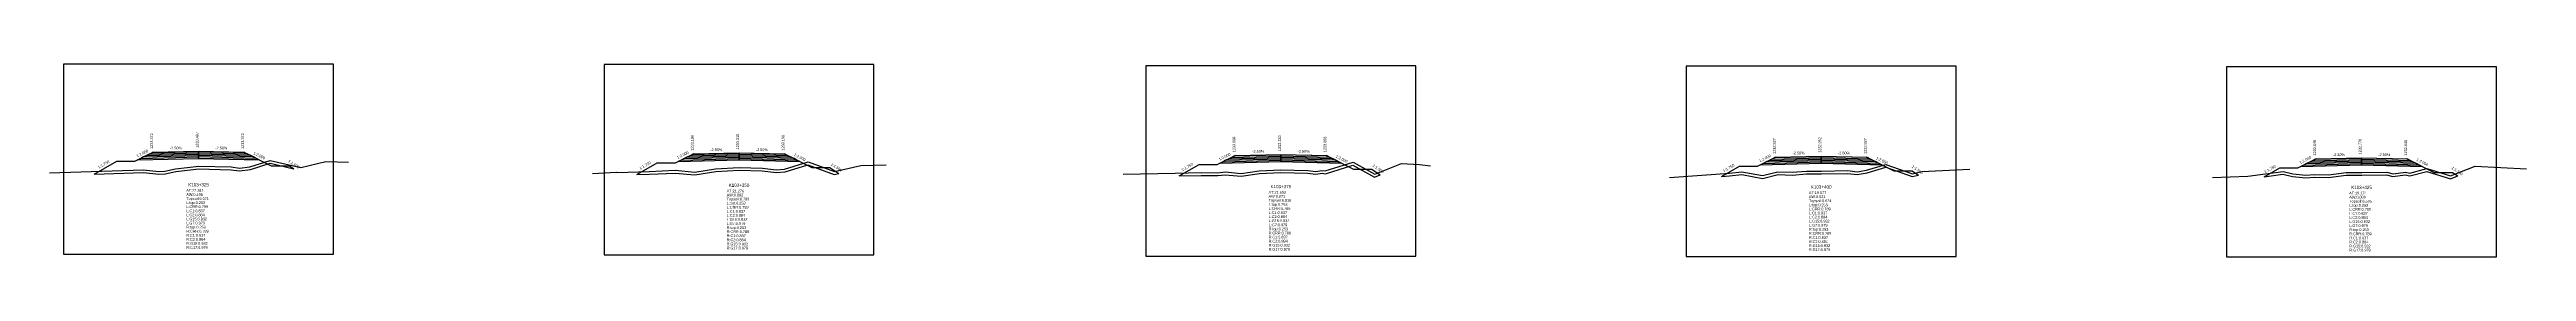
# Model space of a CAD drawing. Extents: x -7 to 78429, y 1189 to 1262.
# Drawn here: x 42644.3 to 42916.9, y 1221.8 to 1243.1 of the extents above; entities that cross this region are included whole.
import ezdxf
from ezdxf.enums import TextEntityAlignment as Align

# ---------------------------------------------------------------- set-up
doc = ezdxf.new("R2010")
doc.units = 0

msp = doc.modelspace()

# ---------------------------------------------------------------- linework, layer by layer
at = {"layer": 'A4_BORDER', "color": 7}
for points in [[(42645.858, 1222.103), (42675.558, 1222.103), (42675.558, 1243.103), (42645.858, 1243.103), (42645.858, 1222.103)], [(42705.335, 1222.049), (42735.035, 1222.049), (42735.035, 1243.049), (42705.335, 1243.049), (42705.335, 1222.049)], [(42764.969, 1221.904), (42794.669, 1221.904), (42794.669, 1242.904), (42764.969, 1242.904), (42764.969, 1221.904)], [(42824.43, 1221.86), (42854.13, 1221.86), (42854.13, 1242.86), (42824.43, 1242.86), (42824.43, 1221.86)], [(42883.895, 1221.813), (42913.595, 1221.813), (42913.595, 1242.813), (42883.895, 1242.813), (42883.895, 1221.813)]]:
    msp.add_lwpolyline(points, dxfattribs=at)
at = {"layer": 'CLEAR_GROUND', "color": 8}
for points in [[(42649.225, 1230.953), (42654.65, 1231.144), (42656.345, 1230.949), (42657.022, 1230.994), (42658.221, 1231.226), (42660.742, 1231.537), (42664.28, 1231.443), (42665.227, 1231.301), (42666.428, 1231.475), (42668.588, 1232.153), (42671.204, 1231.541)], [(42708.925, 1230.899), (42710.318, 1230.935), (42713.16, 1231.078), (42715.331, 1230.876), (42717.629, 1231.246), (42720.2, 1231.382), (42722.746, 1231.322), (42724.283, 1231.14), (42725.25, 1231.215), (42727.776, 1231.986), (42730.66, 1230.916), (42731.171, 1231.032)], [(42768.625, 1230.754), (42771.049, 1230.82), (42772.894, 1230.806), (42773.689, 1230.889), (42775.456, 1230.715), (42777.449, 1231.029), (42779.818, 1231.119), (42782.749, 1231.049), (42783.656, 1230.948), (42784.345, 1231.051), (42784.716, 1231.004), (42787.735, 1231.947), (42790.129, 1230.632), (42790.761, 1230.88)], [(42828.325, 1230.71), (42829.2, 1230.775), (42830.542, 1230.918), (42832.828, 1230.489), (42834.531, 1230.91), (42836.076, 1230.857), (42837.668, 1230.98), (42839.325, 1230.988), (42842.212, 1231.04), (42843.254, 1230.901), (42844.322, 1231.081), (42846.381, 1231.705), (42849.307, 1230.691), (42849.99, 1230.854)], [(42888.025, 1230.663), (42890.091, 1230.947), (42891.135, 1230.693), (42892.6, 1230.543), (42893.537, 1230.63), (42895.108, 1230.575), (42897.061, 1230.822), (42898.775, 1230.844), (42901.485, 1230.887), (42902.203, 1230.696), (42903.557, 1230.86), (42904.063, 1230.763), (42905.941, 1231.253), (42908.548, 1230.437), (42909.337, 1230.75)]]:
    msp.add_lwpolyline(points, dxfattribs=at)
at = {"layer": 'DESIGN_ROAD_TRIMMED', "color": 1}
for points in [[(42649.225, 1230.953), (42651.708, 1232.372), (42653.708, 1232.372), (42655.708, 1233.372), (42655.708, 1233.372), (42655.603, 1233.319), (42655.603, 1233.319), (42655.287, 1233.161), (42655.287, 1233.161), (42654.971, 1233.004), (42654.971, 1233.004), (42654.655, 1232.846), (42654.655, 1232.846), (42654.34, 1232.688), (42654.34, 1232.688), (42654.024, 1232.53), (42660.708, 1232.697), (42660.708, 1232.847), (42660.708, 1232.847), (42660.708, 1232.997), (42660.708, 1232.997), (42660.708, 1233.147), (42660.708, 1233.147), (42660.708, 1233.297), (42660.708, 1233.297), (42660.708, 1233.447), (42660.708, 1233.447), (42660.708, 1233.497), (42660.708, 1233.497), (42660.708, 1233.497), (42660.708, 1233.497), (42660.708, 1233.497), (42660.708, 1233.447), (42660.708, 1233.447), (42660.708, 1233.297), (42660.708, 1233.297), (42660.708, 1233.147), (42660.708, 1233.147), (42660.708, 1232.997), (42660.708, 1232.997), (42660.708, 1232.847), (42660.708, 1232.847), (42660.708, 1232.697), (42667.392, 1232.53), (42667.076, 1232.688), (42667.076, 1232.688), (42666.761, 1232.846), (42666.761, 1232.846), (42666.445, 1233.004), (42666.445, 1233.004), (42666.129, 1233.161), (42666.129, 1233.161), (42665.813, 1233.319), (42665.813, 1233.319), (42665.708, 1233.372), (42665.708, 1233.372), (42668.708, 1231.872), (42670.708, 1231.872), (42671.204, 1231.541)], [(42708.925, 1230.899), (42711.185, 1232.19), (42713.185, 1232.19), (42715.185, 1233.19), (42715.185, 1233.19), (42715.08, 1233.137), (42715.08, 1233.137), (42714.764, 1232.979), (42714.764, 1232.979), (42714.448, 1232.822), (42714.448, 1232.822), (42714.132, 1232.664), (42714.132, 1232.664), (42713.817, 1232.506), (42713.817, 1232.506), (42713.501, 1232.348), (42720.185, 1232.515), (42720.185, 1232.665), (42720.185, 1232.665), (42720.185, 1232.815), (42720.185, 1232.815), (42720.185, 1232.965), (42720.185, 1232.965), (42720.185, 1233.115), (42720.185, 1233.115), (42720.185, 1233.265), (42720.185, 1233.265), (42720.185, 1233.315), (42720.185, 1233.315), (42720.185, 1233.315), (42720.185, 1233.315), (42720.185, 1233.315), (42720.185, 1233.265), (42720.185, 1233.265), (42720.185, 1233.115), (42720.185, 1233.115), (42720.185, 1232.965), (42720.185, 1232.965), (42720.185, 1232.815), (42720.185, 1232.815), (42720.185, 1232.665), (42720.185, 1232.665), (42720.185, 1232.515), (42726.869, 1232.348), (42726.553, 1232.506), (42726.553, 1232.506), (42726.238, 1232.664), (42726.238, 1232.664), (42725.922, 1232.822), (42725.922, 1232.822), (42725.606, 1232.979), (42725.606, 1232.979), (42725.29, 1233.137), (42725.29, 1233.137), (42725.185, 1233.19), (42725.185, 1233.19), (42728.185, 1231.69), (42730.185, 1231.69), (42731.171, 1231.032)], [(42768.625, 1230.754), (42770.819, 1232.008), (42772.819, 1232.008), (42774.819, 1233.008), (42774.819, 1233.008), (42774.714, 1232.955), (42774.714, 1232.955), (42774.398, 1232.797), (42774.398, 1232.797), (42774.082, 1232.64), (42774.082, 1232.64), (42773.766, 1232.482), (42773.766, 1232.482), (42773.451, 1232.324), (42773.451, 1232.324), (42773.135, 1232.166), (42779.819, 1232.333), (42779.819, 1232.483), (42779.819, 1232.483), (42779.819, 1232.633), (42779.819, 1232.633), (42779.819, 1232.783), (42779.819, 1232.783), (42779.819, 1232.933), (42779.819, 1232.933), (42779.819, 1233.083), (42779.819, 1233.083), (42779.819, 1233.133), (42779.819, 1233.133), (42779.819, 1233.133), (42779.819, 1233.133), (42779.819, 1233.133), (42779.819, 1233.083), (42779.819, 1233.083), (42779.819, 1232.933), (42779.819, 1232.933), (42779.819, 1232.783), (42779.819, 1232.783), (42779.819, 1232.633), (42779.819, 1232.633), (42779.819, 1232.483), (42779.819, 1232.483), (42779.819, 1232.333), (42786.503, 1232.166), (42786.187, 1232.324), (42786.187, 1232.324), (42785.872, 1232.482), (42785.872, 1232.482), (42785.556, 1232.64), (42785.556, 1232.64), (42785.24, 1232.797), (42785.24, 1232.797), (42784.924, 1232.955), (42784.924, 1232.955), (42784.819, 1233.008), (42784.819, 1233.008), (42787.819, 1231.508), (42789.819, 1231.508), (42790.761, 1230.88)], [(42828.325, 1230.71), (42830.28, 1231.827), (42832.28, 1231.827), (42834.28, 1232.827), (42834.28, 1232.827), (42834.174, 1232.774), (42834.174, 1232.774), (42833.859, 1232.616), (42833.859, 1232.616), (42833.543, 1232.459), (42833.543, 1232.459), (42833.227, 1232.301), (42833.227, 1232.301), (42832.911, 1232.143), (42832.911, 1232.143), (42832.595, 1231.985), (42839.28, 1232.152), (42839.28, 1232.302), (42839.28, 1232.302), (42839.28, 1232.452), (42839.28, 1232.452), (42839.28, 1232.602), (42839.28, 1232.602), (42839.28, 1232.752), (42839.28, 1232.752), (42839.28, 1232.902), (42839.28, 1232.902), (42839.28, 1232.952), (42839.28, 1232.952), (42839.28, 1232.952), (42839.28, 1232.952), (42839.28, 1232.952), (42839.28, 1232.902), (42839.28, 1232.902), (42839.28, 1232.752), (42839.28, 1232.752), (42839.28, 1232.602), (42839.28, 1232.602), (42839.28, 1232.452), (42839.28, 1232.452), (42839.28, 1232.302), (42839.28, 1232.302), (42839.28, 1232.152), (42845.964, 1231.985), (42845.648, 1232.143), (42845.648, 1232.143), (42845.332, 1232.301), (42845.332, 1232.301), (42845.017, 1232.459), (42845.017, 1232.459), (42844.701, 1232.616), (42844.701, 1232.616), (42844.385, 1232.774), (42844.385, 1232.774), (42844.28, 1232.827), (42844.28, 1232.827), (42847.28, 1231.327), (42849.28, 1231.327), (42849.99, 1230.854)], [(42888.025, 1230.663), (42889.745, 1231.645), (42891.745, 1231.645), (42893.745, 1232.645), (42893.745, 1232.645), (42893.639, 1232.592), (42893.639, 1232.592), (42893.323, 1232.434), (42893.323, 1232.434), (42893.008, 1232.277), (42893.008, 1232.277), (42892.692, 1232.119), (42892.692, 1232.119), (42892.376, 1231.961), (42892.376, 1231.961), (42892.06, 1231.803), (42898.745, 1231.97), (42898.745, 1232.12), (42898.745, 1232.12), (42898.745, 1232.27), (42898.745, 1232.27), (42898.745, 1232.42), (42898.745, 1232.42), (42898.745, 1232.57), (42898.745, 1232.57), (42898.745, 1232.72), (42898.745, 1232.72), (42898.745, 1232.77), (42898.745, 1232.77), (42898.745, 1232.77), (42898.745, 1232.77), (42898.745, 1232.77), (42898.745, 1232.72), (42898.745, 1232.72), (42898.745, 1232.57), (42898.745, 1232.57), (42898.745, 1232.42), (42898.745, 1232.42), (42898.745, 1232.27), (42898.745, 1232.27), (42898.745, 1232.12), (42898.745, 1232.12), (42898.745, 1231.97), (42905.429, 1231.803), (42905.113, 1231.961), (42905.113, 1231.961), (42904.797, 1232.119), (42904.797, 1232.119), (42904.481, 1232.277), (42904.481, 1232.277), (42904.166, 1232.434), (42904.166, 1232.434), (42903.85, 1232.592), (42903.85, 1232.592), (42903.745, 1232.645), (42903.745, 1232.645), (42906.745, 1231.145), (42908.745, 1231.145), (42909.337, 1230.75)]]:
    msp.add_lwpolyline(points, dxfattribs=at)
at = {"layer": 'FINISHED_ROAD', "color": 2}
for points in [[(42651.708, 1232.372), (42653.708, 1232.372), (42655.708, 1233.372), (42655.708, 1233.372), (42660.708, 1233.497), (42665.708, 1233.372), (42665.708, 1233.372), (42668.708, 1231.872), (42670.708, 1231.872)], [(42711.185, 1232.19), (42713.185, 1232.19), (42715.185, 1233.19), (42715.185, 1233.19), (42720.185, 1233.315), (42725.185, 1233.19), (42725.185, 1233.19), (42728.185, 1231.69), (42730.185, 1231.69)], [(42770.819, 1232.008), (42772.819, 1232.008), (42774.819, 1233.008), (42774.819, 1233.008), (42779.819, 1233.133), (42784.819, 1233.008), (42784.819, 1233.008), (42787.819, 1231.508), (42789.819, 1231.508)], [(42830.28, 1231.827), (42832.28, 1231.827), (42834.28, 1232.827), (42834.28, 1232.827), (42839.28, 1232.952), (42844.28, 1232.827), (42844.28, 1232.827), (42847.28, 1231.327), (42849.28, 1231.327)], [(42889.745, 1231.645), (42891.745, 1231.645), (42893.745, 1232.645), (42893.745, 1232.645), (42898.745, 1232.77), (42903.745, 1232.645), (42903.745, 1232.645), (42906.745, 1231.145), (42908.745, 1231.145)]]:
    msp.add_lwpolyline(points, dxfattribs=at)
at = {"layer": 'LAYER_0', "color": 4}
for points in [[(42655.708, 1233.372), (42655.603, 1233.319), (42660.708, 1233.447), (42660.708, 1233.497)], [(42715.185, 1233.19), (42715.08, 1233.137), (42720.185, 1233.265), (42720.185, 1233.315)], [(42774.819, 1233.008), (42774.714, 1232.955), (42779.819, 1233.083), (42779.819, 1233.133)], [(42834.28, 1232.827), (42834.174, 1232.774), (42839.28, 1232.902), (42839.28, 1232.952)], [(42893.745, 1232.645), (42893.639, 1232.592), (42898.745, 1232.72), (42898.745, 1232.77)]]:
    msp.add_lwpolyline(points, dxfattribs=at)
at = {"layer": 'LAYER_1', "color": 4}
for points in [[(42655.603, 1233.319), (42655.287, 1233.161), (42660.708, 1233.297), (42660.708, 1233.447)], [(42715.08, 1233.137), (42714.764, 1232.979), (42720.185, 1233.115), (42720.185, 1233.265)], [(42774.714, 1232.955), (42774.398, 1232.797), (42779.819, 1232.933), (42779.819, 1233.083)], [(42834.174, 1232.774), (42833.859, 1232.616), (42839.28, 1232.752), (42839.28, 1232.902)], [(42893.639, 1232.592), (42893.323, 1232.434), (42898.745, 1232.57), (42898.745, 1232.72)]]:
    msp.add_lwpolyline(points, dxfattribs=at)
at = {"layer": 'LAYER_10', "color": 6}
for points in [[(42666.761, 1232.846), (42667.076, 1232.688), (42660.708, 1232.847), (42660.708, 1232.997)], [(42726.238, 1232.664), (42726.553, 1232.506), (42720.185, 1232.665), (42720.185, 1232.815)], [(42785.872, 1232.482), (42786.187, 1232.324), (42779.819, 1232.483), (42779.819, 1232.633)], [(42845.332, 1232.301), (42845.648, 1232.143), (42839.28, 1232.302), (42839.28, 1232.452)], [(42904.797, 1232.119), (42905.113, 1231.961), (42898.745, 1232.12), (42898.745, 1232.27)]]:
    msp.add_lwpolyline(points, dxfattribs=at)
at = {"layer": 'LAYER_11', "color": 6}
for points in [[(42667.076, 1232.688), (42667.392, 1232.53), (42660.708, 1232.697), (42660.708, 1232.847)], [(42726.553, 1232.506), (42726.869, 1232.348), (42720.185, 1232.515), (42720.185, 1232.665)], [(42786.187, 1232.324), (42786.503, 1232.166), (42779.819, 1232.333), (42779.819, 1232.483)], [(42845.648, 1232.143), (42845.964, 1231.985), (42839.28, 1232.152), (42839.28, 1232.302)], [(42905.113, 1231.961), (42905.429, 1231.803), (42898.745, 1231.97), (42898.745, 1232.12)]]:
    msp.add_lwpolyline(points, dxfattribs=at)
at = {"layer": 'LAYER_2', "color": 4}
for points in [[(42655.287, 1233.161), (42654.971, 1233.004), (42660.708, 1233.147), (42660.708, 1233.297)], [(42714.764, 1232.979), (42714.448, 1232.822), (42720.185, 1232.965), (42720.185, 1233.115)], [(42774.398, 1232.797), (42774.082, 1232.64), (42779.819, 1232.783), (42779.819, 1232.933)], [(42833.859, 1232.616), (42833.543, 1232.459), (42839.28, 1232.602), (42839.28, 1232.752)], [(42893.323, 1232.434), (42893.008, 1232.277), (42898.745, 1232.42), (42898.745, 1232.57)]]:
    msp.add_lwpolyline(points, dxfattribs=at)
at = {"layer": 'LAYER_3', "color": 4}
for points in [[(42654.971, 1233.004), (42654.655, 1232.846), (42660.708, 1232.997), (42660.708, 1233.147)], [(42714.448, 1232.822), (42714.132, 1232.664), (42720.185, 1232.815), (42720.185, 1232.965)], [(42774.082, 1232.64), (42773.766, 1232.482), (42779.819, 1232.633), (42779.819, 1232.783)], [(42833.543, 1232.459), (42833.227, 1232.301), (42839.28, 1232.452), (42839.28, 1232.602)], [(42893.008, 1232.277), (42892.692, 1232.119), (42898.745, 1232.27), (42898.745, 1232.42)]]:
    msp.add_lwpolyline(points, dxfattribs=at)
at = {"layer": 'LAYER_4', "color": 4}
for points in [[(42654.655, 1232.846), (42654.34, 1232.688), (42660.708, 1232.847), (42660.708, 1232.997)], [(42714.132, 1232.664), (42713.817, 1232.506), (42720.185, 1232.665), (42720.185, 1232.815)], [(42773.766, 1232.482), (42773.451, 1232.324), (42779.819, 1232.483), (42779.819, 1232.633)], [(42833.227, 1232.301), (42832.911, 1232.143), (42839.28, 1232.302), (42839.28, 1232.452)], [(42892.692, 1232.119), (42892.376, 1231.961), (42898.745, 1232.12), (42898.745, 1232.27)]]:
    msp.add_lwpolyline(points, dxfattribs=at)
at = {"layer": 'LAYER_5', "color": 4}
for points in [[(42654.34, 1232.688), (42654.024, 1232.53), (42660.708, 1232.697), (42660.708, 1232.847)], [(42713.817, 1232.506), (42713.501, 1232.348), (42720.185, 1232.515), (42720.185, 1232.665)], [(42773.451, 1232.324), (42773.135, 1232.166), (42779.819, 1232.333), (42779.819, 1232.483)], [(42832.911, 1232.143), (42832.595, 1231.985), (42839.28, 1232.152), (42839.28, 1232.302)], [(42892.376, 1231.961), (42892.06, 1231.803), (42898.745, 1231.97), (42898.745, 1232.12)]]:
    msp.add_lwpolyline(points, dxfattribs=at)
at = {"layer": 'LAYER_6', "color": 6}
for points in [[(42665.708, 1233.372), (42665.813, 1233.319), (42660.708, 1233.447), (42660.708, 1233.497)], [(42725.185, 1233.19), (42725.29, 1233.137), (42720.185, 1233.265), (42720.185, 1233.315)], [(42784.819, 1233.008), (42784.924, 1232.955), (42779.819, 1233.083), (42779.819, 1233.133)], [(42844.28, 1232.827), (42844.385, 1232.774), (42839.28, 1232.902), (42839.28, 1232.952)], [(42903.745, 1232.645), (42903.85, 1232.592), (42898.745, 1232.72), (42898.745, 1232.77)]]:
    msp.add_lwpolyline(points, dxfattribs=at)
at = {"layer": 'LAYER_7', "color": 6}
for points in [[(42665.813, 1233.319), (42666.129, 1233.161), (42660.708, 1233.297), (42660.708, 1233.447)], [(42725.29, 1233.137), (42725.606, 1232.979), (42720.185, 1233.115), (42720.185, 1233.265)], [(42784.924, 1232.955), (42785.24, 1232.797), (42779.819, 1232.933), (42779.819, 1233.083)], [(42844.385, 1232.774), (42844.701, 1232.616), (42839.28, 1232.752), (42839.28, 1232.902)], [(42903.85, 1232.592), (42904.166, 1232.434), (42898.745, 1232.57), (42898.745, 1232.72)]]:
    msp.add_lwpolyline(points, dxfattribs=at)
at = {"layer": 'LAYER_8', "color": 6}
for points in [[(42666.129, 1233.161), (42666.445, 1233.004), (42660.708, 1233.147), (42660.708, 1233.297)], [(42725.606, 1232.979), (42725.922, 1232.822), (42720.185, 1232.965), (42720.185, 1233.115)], [(42785.24, 1232.797), (42785.556, 1232.64), (42779.819, 1232.783), (42779.819, 1232.933)], [(42844.701, 1232.616), (42845.017, 1232.459), (42839.28, 1232.602), (42839.28, 1232.752)], [(42904.166, 1232.434), (42904.481, 1232.277), (42898.745, 1232.42), (42898.745, 1232.57)]]:
    msp.add_lwpolyline(points, dxfattribs=at)
at = {"layer": 'LAYER_9', "color": 6}
for points in [[(42666.445, 1233.004), (42666.761, 1232.846), (42660.708, 1232.997), (42660.708, 1233.147)], [(42725.922, 1232.822), (42726.238, 1232.664), (42720.185, 1232.815), (42720.185, 1232.965)], [(42785.556, 1232.64), (42785.872, 1232.482), (42779.819, 1232.633), (42779.819, 1232.783)], [(42845.017, 1232.459), (42845.332, 1232.301), (42839.28, 1232.452), (42839.28, 1232.602)], [(42904.481, 1232.277), (42904.797, 1232.119), (42898.745, 1232.27), (42898.745, 1232.42)]]:
    msp.add_lwpolyline(points, dxfattribs=at)
at = {"layer": 'NATURAL_GROUND', "color": 3}
for points in [[(42644.308, 1231.08), (42654.662, 1231.445), (42656.352, 1231.25), (42656.983, 1231.292), (42658.174, 1231.523), (42660.727, 1231.838), (42664.306, 1231.743), (42665.228, 1231.604), (42666.361, 1231.769), (42668.576, 1232.464), (42671.949, 1231.675), (42674.709, 1232.339), (42677.211, 1232.282)], [(42704.047, 1231.023), (42706.649, 1231.158), (42706.778, 1231.144), (42710.307, 1231.234), (42713.166, 1231.379), (42715.321, 1231.178), (42717.597, 1231.544), (42720.196, 1231.683), (42722.767, 1231.622), (42724.289, 1231.442), (42725.194, 1231.512), (42727.785, 1232.303), (42730.681, 1231.228), (42733.59, 1231.891), (42736.395, 1231.983)], [(42762.473, 1230.956), (42768.18, 1231.043), (42771.046, 1231.12), (42772.879, 1231.106), (42773.688, 1231.191), (42775.447, 1231.018), (42777.42, 1231.328), (42779.816, 1231.419), (42782.769, 1231.349), (42783.65, 1231.25), (42784.342, 1231.354), (42784.689, 1231.31), (42787.767, 1232.272), (42790.15, 1230.963), (42793.078, 1232.111), (42795.079, 1232.033), (42796.285, 1231.873)], [(42822.574, 1230.582), (42829.173, 1231.074), (42830.554, 1231.221), (42832.82, 1230.795), (42834.5, 1231.211), (42836.07, 1231.157), (42837.656, 1231.28), (42839.322, 1231.288), (42842.23, 1231.34), (42843.249, 1231.204), (42844.254, 1231.374), (42846.387, 1232.02), (42849.323, 1231.003), (42850.346, 1231.247), (42855.629, 1231.499)], [(42882.338, 1230.581), (42886.238, 1230.719), (42890.107, 1231.252), (42891.187, 1230.989), (42892.602, 1230.844), (42893.529, 1230.93), (42895.095, 1230.875), (42897.041, 1231.121), (42898.771, 1231.144), (42901.522, 1231.188), (42902.225, 1231.001), (42903.568, 1231.163), (42904.053, 1231.071), (42905.949, 1231.565), (42908.537, 1230.755), (42911.267, 1231.839), (42916.896, 1231.524)]]:
    msp.add_lwpolyline(points, dxfattribs=at)
at = {"layer": 'STRUCTURE_LEFT', "color": 4}
for points in [[(42655.708, 1233.372), (42655.603, 1233.319), (42655.603, 1233.319), (42655.287, 1233.161), (42655.287, 1233.161), (42654.971, 1233.004), (42654.971, 1233.004), (42654.655, 1232.846), (42654.655, 1232.846), (42654.34, 1232.688), (42654.34, 1232.688), (42654.024, 1232.53), (42660.708, 1232.697), (42660.708, 1232.847), (42660.708, 1232.847), (42660.708, 1232.997), (42660.708, 1232.997), (42660.708, 1233.147), (42660.708, 1233.147), (42660.708, 1233.297), (42660.708, 1233.297), (42660.708, 1233.447), (42660.708, 1233.447), (42660.708, 1233.497), (42660.708, 1233.497)], [(42715.185, 1233.19), (42715.08, 1233.137), (42715.08, 1233.137), (42714.764, 1232.979), (42714.764, 1232.979), (42714.448, 1232.822), (42714.448, 1232.822), (42714.132, 1232.664), (42714.132, 1232.664), (42713.817, 1232.506), (42713.817, 1232.506), (42713.501, 1232.348), (42720.185, 1232.515), (42720.185, 1232.665), (42720.185, 1232.665), (42720.185, 1232.815), (42720.185, 1232.815), (42720.185, 1232.965), (42720.185, 1232.965), (42720.185, 1233.115), (42720.185, 1233.115), (42720.185, 1233.265), (42720.185, 1233.265), (42720.185, 1233.315), (42720.185, 1233.315)], [(42774.819, 1233.008), (42774.714, 1232.955), (42774.714, 1232.955), (42774.398, 1232.797), (42774.398, 1232.797), (42774.082, 1232.64), (42774.082, 1232.64), (42773.766, 1232.482), (42773.766, 1232.482), (42773.451, 1232.324), (42773.451, 1232.324), (42773.135, 1232.166), (42779.819, 1232.333), (42779.819, 1232.483), (42779.819, 1232.483), (42779.819, 1232.633), (42779.819, 1232.633), (42779.819, 1232.783), (42779.819, 1232.783), (42779.819, 1232.933), (42779.819, 1232.933), (42779.819, 1233.083), (42779.819, 1233.083), (42779.819, 1233.133), (42779.819, 1233.133)], [(42834.28, 1232.827), (42834.174, 1232.774), (42834.174, 1232.774), (42833.859, 1232.616), (42833.859, 1232.616), (42833.543, 1232.459), (42833.543, 1232.459), (42833.227, 1232.301), (42833.227, 1232.301), (42832.911, 1232.143), (42832.911, 1232.143), (42832.595, 1231.985), (42839.28, 1232.152), (42839.28, 1232.302), (42839.28, 1232.302), (42839.28, 1232.452), (42839.28, 1232.452), (42839.28, 1232.602), (42839.28, 1232.602), (42839.28, 1232.752), (42839.28, 1232.752), (42839.28, 1232.902), (42839.28, 1232.902), (42839.28, 1232.952), (42839.28, 1232.952)], [(42893.745, 1232.645), (42893.639, 1232.592), (42893.639, 1232.592), (42893.323, 1232.434), (42893.323, 1232.434), (42893.008, 1232.277), (42893.008, 1232.277), (42892.692, 1232.119), (42892.692, 1232.119), (42892.376, 1231.961), (42892.376, 1231.961), (42892.06, 1231.803), (42898.745, 1231.97), (42898.745, 1232.12), (42898.745, 1232.12), (42898.745, 1232.27), (42898.745, 1232.27), (42898.745, 1232.42), (42898.745, 1232.42), (42898.745, 1232.57), (42898.745, 1232.57), (42898.745, 1232.72), (42898.745, 1232.72), (42898.745, 1232.77), (42898.745, 1232.77)]]:
    msp.add_lwpolyline(points, dxfattribs=at)
at = {"layer": 'STRUCTURE_RIGHT', "color": 6}
for points in [[(42660.708, 1233.497), (42660.708, 1233.497), (42660.708, 1233.447), (42660.708, 1233.447), (42660.708, 1233.297), (42660.708, 1233.297), (42660.708, 1233.147), (42660.708, 1233.147), (42660.708, 1232.997), (42660.708, 1232.997), (42660.708, 1232.847), (42660.708, 1232.847), (42660.708, 1232.697), (42667.392, 1232.53), (42667.076, 1232.688), (42667.076, 1232.688), (42666.761, 1232.846), (42666.761, 1232.846), (42666.445, 1233.004), (42666.445, 1233.004), (42666.129, 1233.161), (42666.129, 1233.161), (42665.813, 1233.319), (42665.813, 1233.319), (42665.708, 1233.372)], [(42720.185, 1233.315), (42720.185, 1233.315), (42720.185, 1233.265), (42720.185, 1233.265), (42720.185, 1233.115), (42720.185, 1233.115), (42720.185, 1232.965), (42720.185, 1232.965), (42720.185, 1232.815), (42720.185, 1232.815), (42720.185, 1232.665), (42720.185, 1232.665), (42720.185, 1232.515), (42726.869, 1232.348), (42726.553, 1232.506), (42726.553, 1232.506), (42726.238, 1232.664), (42726.238, 1232.664), (42725.922, 1232.822), (42725.922, 1232.822), (42725.606, 1232.979), (42725.606, 1232.979), (42725.29, 1233.137), (42725.29, 1233.137), (42725.185, 1233.19)], [(42779.819, 1233.133), (42779.819, 1233.133), (42779.819, 1233.083), (42779.819, 1233.083), (42779.819, 1232.933), (42779.819, 1232.933), (42779.819, 1232.783), (42779.819, 1232.783), (42779.819, 1232.633), (42779.819, 1232.633), (42779.819, 1232.483), (42779.819, 1232.483), (42779.819, 1232.333), (42786.503, 1232.166), (42786.187, 1232.324), (42786.187, 1232.324), (42785.872, 1232.482), (42785.872, 1232.482), (42785.556, 1232.64), (42785.556, 1232.64), (42785.24, 1232.797), (42785.24, 1232.797), (42784.924, 1232.955), (42784.924, 1232.955), (42784.819, 1233.008)], [(42839.28, 1232.952), (42839.28, 1232.952), (42839.28, 1232.902), (42839.28, 1232.902), (42839.28, 1232.752), (42839.28, 1232.752), (42839.28, 1232.602), (42839.28, 1232.602), (42839.28, 1232.452), (42839.28, 1232.452), (42839.28, 1232.302), (42839.28, 1232.302), (42839.28, 1232.152), (42845.964, 1231.985), (42845.648, 1232.143), (42845.648, 1232.143), (42845.332, 1232.301), (42845.332, 1232.301), (42845.017, 1232.459), (42845.017, 1232.459), (42844.701, 1232.616), (42844.701, 1232.616), (42844.385, 1232.774), (42844.385, 1232.774), (42844.28, 1232.827)], [(42898.745, 1232.77), (42898.745, 1232.77), (42898.745, 1232.72), (42898.745, 1232.72), (42898.745, 1232.57), (42898.745, 1232.57), (42898.745, 1232.42), (42898.745, 1232.42), (42898.745, 1232.27), (42898.745, 1232.27), (42898.745, 1232.12), (42898.745, 1232.12), (42898.745, 1231.97), (42905.429, 1231.803), (42905.113, 1231.961), (42905.113, 1231.961), (42904.797, 1232.119), (42904.797, 1232.119), (42904.481, 1232.277), (42904.481, 1232.277), (42904.166, 1232.434), (42904.166, 1232.434), (42903.85, 1232.592), (42903.85, 1232.592), (42903.745, 1232.645)]]:
    msp.add_lwpolyline(points, dxfattribs=at)

# ---------------------------------------------------------------- texts
at = {"layer": 'INFO_TEXT'}
for s, p in [('AT:22.341', (42659.358, 1229.003)), ('AW:0.196', (42659.358, 1228.553)), ('Topsoil:6.671', (42659.358, 1228.103)), ('L:top:0.253', (42659.358, 1227.653)), ('L:CRR:0.789', (42659.358, 1227.203)), ('L:C1:0.837', (42659.358, 1226.753)), ('AT:21.276', (42718.835, 1228.949)), ('AW:0.082', (42718.835, 1228.499)), ('Topsoil:6.789', (42718.835, 1228.049)), ('L:top:0.253', (42718.835, 1227.599)), ('L:CRR:0.789', (42718.835, 1227.149)), ('L:C1:0.837', (42718.835, 1226.699)), ('AT:21.652', (42778.469, 1228.804)), ('AW:0.271', (42778.469, 1228.354)), ('Topsoil:6.816', (42778.469, 1227.904)), ('L:top:0.253', (42778.469, 1227.454)), ('L:CRR:0.789', (42778.469, 1227.004)), ('L:C1:0.837', (42778.469, 1226.554)), ('AT:19.077', (42837.93, 1228.76)), ('AW:0.021', (42837.93, 1228.31)), ('Topsoil:6.624', (42837.93, 1227.86)), ('L:top:0.253', (42837.93, 1227.41)), ('L:CRR:0.789', (42837.93, 1226.96)), ('L:C1:0.837', (42837.93, 1226.51)), ('AT:19.174', (42897.395, 1228.713)), ('AW:0.000', (42897.395, 1228.263)), ('Topsoil:6.505', (42897.395, 1227.813)), ('L:top:0.253', (42897.395, 1227.363)), ('L:CRR:0.789', (42897.395, 1226.913)), ('L:C1:0.837', (42897.395, 1226.463)), ('L:C2:0.884', (42659.358, 1226.303)), ('L:G15:0.932', (42659.358, 1225.853)), ('L:G7:0.979', (42659.358, 1225.403)), ('R:top:0.253', (42659.358, 1224.953)), ('R:CRR:0.789', (42659.358, 1224.503)), ('R:C1:0.837', (42659.358, 1224.053)), ('L:C2:0.884', (42718.835, 1226.249)), ('L:G15:0.932', (42718.835, 1225.799)), ('L:G7:0.979', (42718.835, 1225.349)), ('R:top:0.253', (42718.835, 1224.899)), ('R:CRR:0.789', (42718.835, 1224.449)), ('R:C1:0.837', (42718.835, 1223.999)), ('L:C2:0.884', (42778.469, 1226.104)), ('L:G15:0.932', (42778.469, 1225.654)), ('L:G7:0.979', (42778.469, 1225.204)), ('R:top:0.253', (42778.469, 1224.754)), ('R:CRR:0.789', (42778.469, 1224.304)), ('R:C1:0.837', (42778.469, 1223.854)), ('L:C2:0.884', (42837.93, 1226.06)), ('L:G15:0.932', (42837.93, 1225.61)), ('L:G7:0.979', (42837.93, 1225.16)), ('R:top:0.253', (42837.93, 1224.71)), ('R:CRR:0.789', (42837.93, 1224.26)), ('R:C1:0.837', (42837.93, 1223.81)), ('L:C2:0.884', (42897.395, 1226.013)), ('L:G15:0.932', (42897.395, 1225.563)), ('L:G7:0.979', (42897.395, 1225.113)), ('R:top:0.253', (42897.395, 1224.663)), ('R:CRR:0.789', (42897.395, 1224.213)), ('R:C1:0.837', (42897.395, 1223.763)), ('R:C2:0.884', (42659.358, 1223.603)), ('R:G15:0.932', (42659.358, 1223.153)), ('R:G17:0.979', (42659.358, 1222.703)), ('R:C2:0.884', (42718.835, 1223.549)), ('R:G15:0.932', (42718.835, 1223.099)), ('R:G17:0.979', (42718.835, 1222.649)), ('R:C2:0.884', (42778.469, 1223.404)), ('R:G15:0.932', (42778.469, 1222.954)), ('R:G17:0.979', (42778.469, 1222.504)), ('R:C2:0.884', (42837.93, 1223.36)), ('R:G15:0.932', (42837.93, 1222.91)), ('R:G17:0.979', (42837.93, 1222.46)), ('R:C2:0.884', (42897.395, 1223.313)), ('R:G15:0.932', (42897.395, 1222.863)), ('R:G17:0.979', (42897.395, 1222.413))]:
    msp.add_text(s, height=0.3, dxfattribs=at).set_placement(p)
at = {"layer": 'LEFT_TEXT_H'}
for s, p in [('1233.372', (42655.708, 1233.732)), ('1233.190', (42715.185, 1233.55)), ('1233.008', (42774.819, 1233.368)), ('1232.827', (42834.28, 1233.187)), ('1232.645', (42893.745, 1233.005))]:
    msp.add_text(s, height=0.3, rotation=90, dxfattribs=at).set_placement(p)
at = {"layer": 'POINT_TEXT_H'}
for s, p in [('1233.497', (42660.708, 1233.857)), ('1233.315', (42720.185, 1233.675)), ('1233.133', (42779.819, 1233.493)), ('1232.952', (42839.28, 1233.312)), ('1232.770', (42898.745, 1233.13))]:
    msp.add_text(s, height=0.3, rotation=90, dxfattribs=at).set_placement(p)
at = {"layer": 'RIGHT_TEXT_H'}
for s, p in [('1233.372', (42665.708, 1233.732)), ('1233.190', (42725.185, 1233.55)), ('1233.008', (42784.819, 1233.368)), ('1232.827', (42844.28, 1233.187)), ('1232.645', (42903.745, 1233.005))]:
    msp.add_text(s, height=0.3, rotation=90, dxfattribs=at).set_placement(p)
at = {"layer": 'SLOPE_left'}
for s, rotation, p in [('1:1.750', 29.745, (42650.377, 1231.819)), ('1:2.000', 26.565, (42654.628, 1233.033)), ('1:1.750', 29.745, (42709.966, 1231.701)), ('1:2.000', 26.565, (42714.104, 1232.851)), ('1:1.750', 29.745, (42769.633, 1231.538)), ('1:2.000', 26.565, (42773.738, 1232.669)), ('1:2.000', 26.565, (42833.199, 1232.488)), ('1:2.000', 26.565, (42892.664, 1232.306)), ('1:1.750', 29.745, (42829.213, 1231.425)), ('1:1.750', 29.745, (42888.796, 1231.31))]:
    msp.add_text(s, height=0.3, rotation=rotation, dxfattribs=at).set_placement(p, align=Align.BOTTOM_CENTER)
at = {"layer": 'SLOPE_right'}
for s, rotation, p in [('1:2.000', -26.565, (42667.289, 1232.783)), ('1:1.500', -33.69, (42671.056, 1231.856)), ('1:2.000', -26.565, (42726.765, 1232.601)), ('1:1.500', -33.69, (42730.778, 1231.511)), ('1:2.000', -26.565, (42786.399, 1232.419)), ('1:2.000', -26.565, (42845.86, 1232.238)), ('1:2.000', -26.565, (42905.325, 1232.056)), ('1:1.500', -33.69, (42790.39, 1231.344)), ('1:1.500', -33.69, (42849.734, 1231.24)), ('1:1.500', -33.69, (42909.141, 1231.097))]:
    msp.add_text(s, height=0.3, rotation=rotation, dxfattribs=at).set_placement(p, align=Align.BOTTOM_CENTER)
at = {"layer": 'SLOPE_TEXT'}
for p in [(42658.208, 1233.675), (42663.208, 1233.675), (42717.685, 1233.493), (42722.685, 1233.493), (42777.319, 1233.311), (42782.319, 1233.311), (42836.78, 1233.13), (42841.78, 1233.13), (42896.245, 1232.947), (42901.245, 1232.947)]:
    msp.add_text('-2.50%', height=0.3, dxfattribs=at).set_placement(p, align=Align.CENTER)
at = {"layer": 'STATION_TITLE'}
for s, p in [('K103+325', (42660.708, 1229.603)), ('K103+350', (42720.185, 1229.549)), ('K103+375', (42779.819, 1229.404)), ('K103+400', (42839.28, 1229.36)), ('K103+425', (42898.745, 1229.313))]:
    msp.add_text(s, height=0.36, dxfattribs=at).set_placement(p, align=Align.CENTER)

doc.saveas('drawing.dxf')
